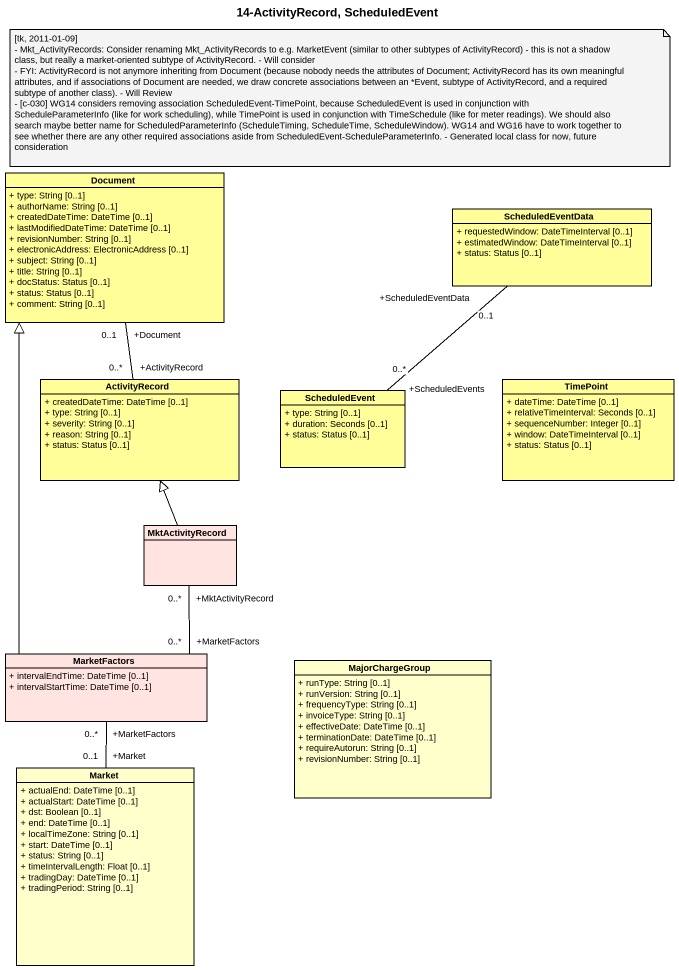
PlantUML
@startuml
title 14-ActivityRecord, ScheduledEvent
hide circle
hide empty members
skinparam classAttributeIconSize 0
class Document #FFFE99 {
  + type: String [0..1]
  + authorName: String [0..1]
  + createdDateTime: DateTime [0..1]
  + lastModifiedDateTime: DateTime [0..1]
  + revisionNumber: String [0..1]
  + electronicAddress: ElectronicAddress [0..1]
  + subject: String [0..1]
  + title: String [0..1]
  + docStatus: Status [0..1]
  + status: Status [0..1]
  + comment: String [0..1]
}
class ScheduledEventData #FFFE99 {
  + requestedWindow: DateTimeInterval [0..1]
  + estimatedWindow: DateTimeInterval [0..1]
  + status: Status [0..1]
}
class ActivityRecord #FFFE99 {
  + createdDateTime: DateTime [0..1]
  + type: String [0..1]
  + severity: String [0..1]
  + reason: String [0..1]
  + status: Status [0..1]
}
class TimePoint #FFFE99 {
  + dateTime: DateTime [0..1]
  + relativeTimeInterval: Seconds [0..1]
  + sequenceNumber: Integer [0..1]
  + window: DateTimeInterval [0..1]
  + status: Status [0..1]
}
class ScheduledEvent #FFFE99 {
  + type: String [0..1]
  + duration: Seconds [0..1]
  + status: Status [0..1]
}
class MktActivityRecord #FFE4E1
class MarketFactors #FFE4E1 {
  + intervalEndTime: DateTime [0..1]
  + intervalStartTime: DateTime [0..1]
}
class MajorChargeGroup {
  + runType: String [0..1]
  + runVersion: String [0..1]
  + frequencyType: String [0..1]
  + invoiceType: String [0..1]
  + effectiveDate: DateTime [0..1]
  + terminationDate: DateTime [0..1]
  + requireAutorun: String [0..1]
  + revisionNumber: String [0..1]
}
class Market {
  + actualEnd: DateTime [0..1]
  + actualStart: DateTime [0..1]
  + dst: Boolean [0..1]
  + end: DateTime [0..1]
  + localTimeZone: String [0..1]
  + start: DateTime [0..1]
  + status: String [0..1]
  + timeIntervalLength: Float [0..1]
  + tradingDay: DateTime [0..1]
  + tradingPeriod: String [0..1]
}
Document "+Document\n0..1" -- "+ActivityRecord\n0..*" ActivityRecord
ScheduledEventData "+ScheduledEventData\n0..1" -- "+ScheduledEvents\n0..*" ScheduledEvent
MktActivityRecord -up-|> ActivityRecord
MarketFactors -up-|> Document
MarketFactors "+MarketFactors\n0..*" -up- "+MktActivityRecord\n0..*" MktActivityRecord
MarketFactors "+MarketFactors\n0..*" -- "+Market\n0..1" Market
note as N1
  [tk, 2011-01-09]
  - Mkt_ActivityRecords: Consider renaming Mkt_ActivityRecords to e.g. MarketEvent (similar to other subtypes of ActivityRecord) - this is not a shadow class, but really a market-oriented subtype of ActivityRecord. - Will consider
  - FYI: ActivityRecord is not anymore inheriting from Document (because nobody needs the attributes of Document; ActivityRecord has its own meaningful attributes, and if associations of Document are needed, we draw concrete associations between an *Event, subtype of ActivityRecord, and a required subtype of another class). - Will Review
  - [c-030] WG14 considers removing association ScheduledEvent-TimePoint, because ScheduledEvent is used in conjunction with ScheduleParameterInfo (like for work scheduling), while TimePoint is used in conjunction with TimeSchedule (like for meter readings). We should also search maybe better name for ScheduledParameterInfo (ScheduleTiming, ScheduleTime, ScheduleWindow). WG14 and WG16 have to work together to see whether there are any other required associations aside from ScheduledEvent-ScheduleParameterInfo. - Generated local class for now, future consideration
end note
@enduml
